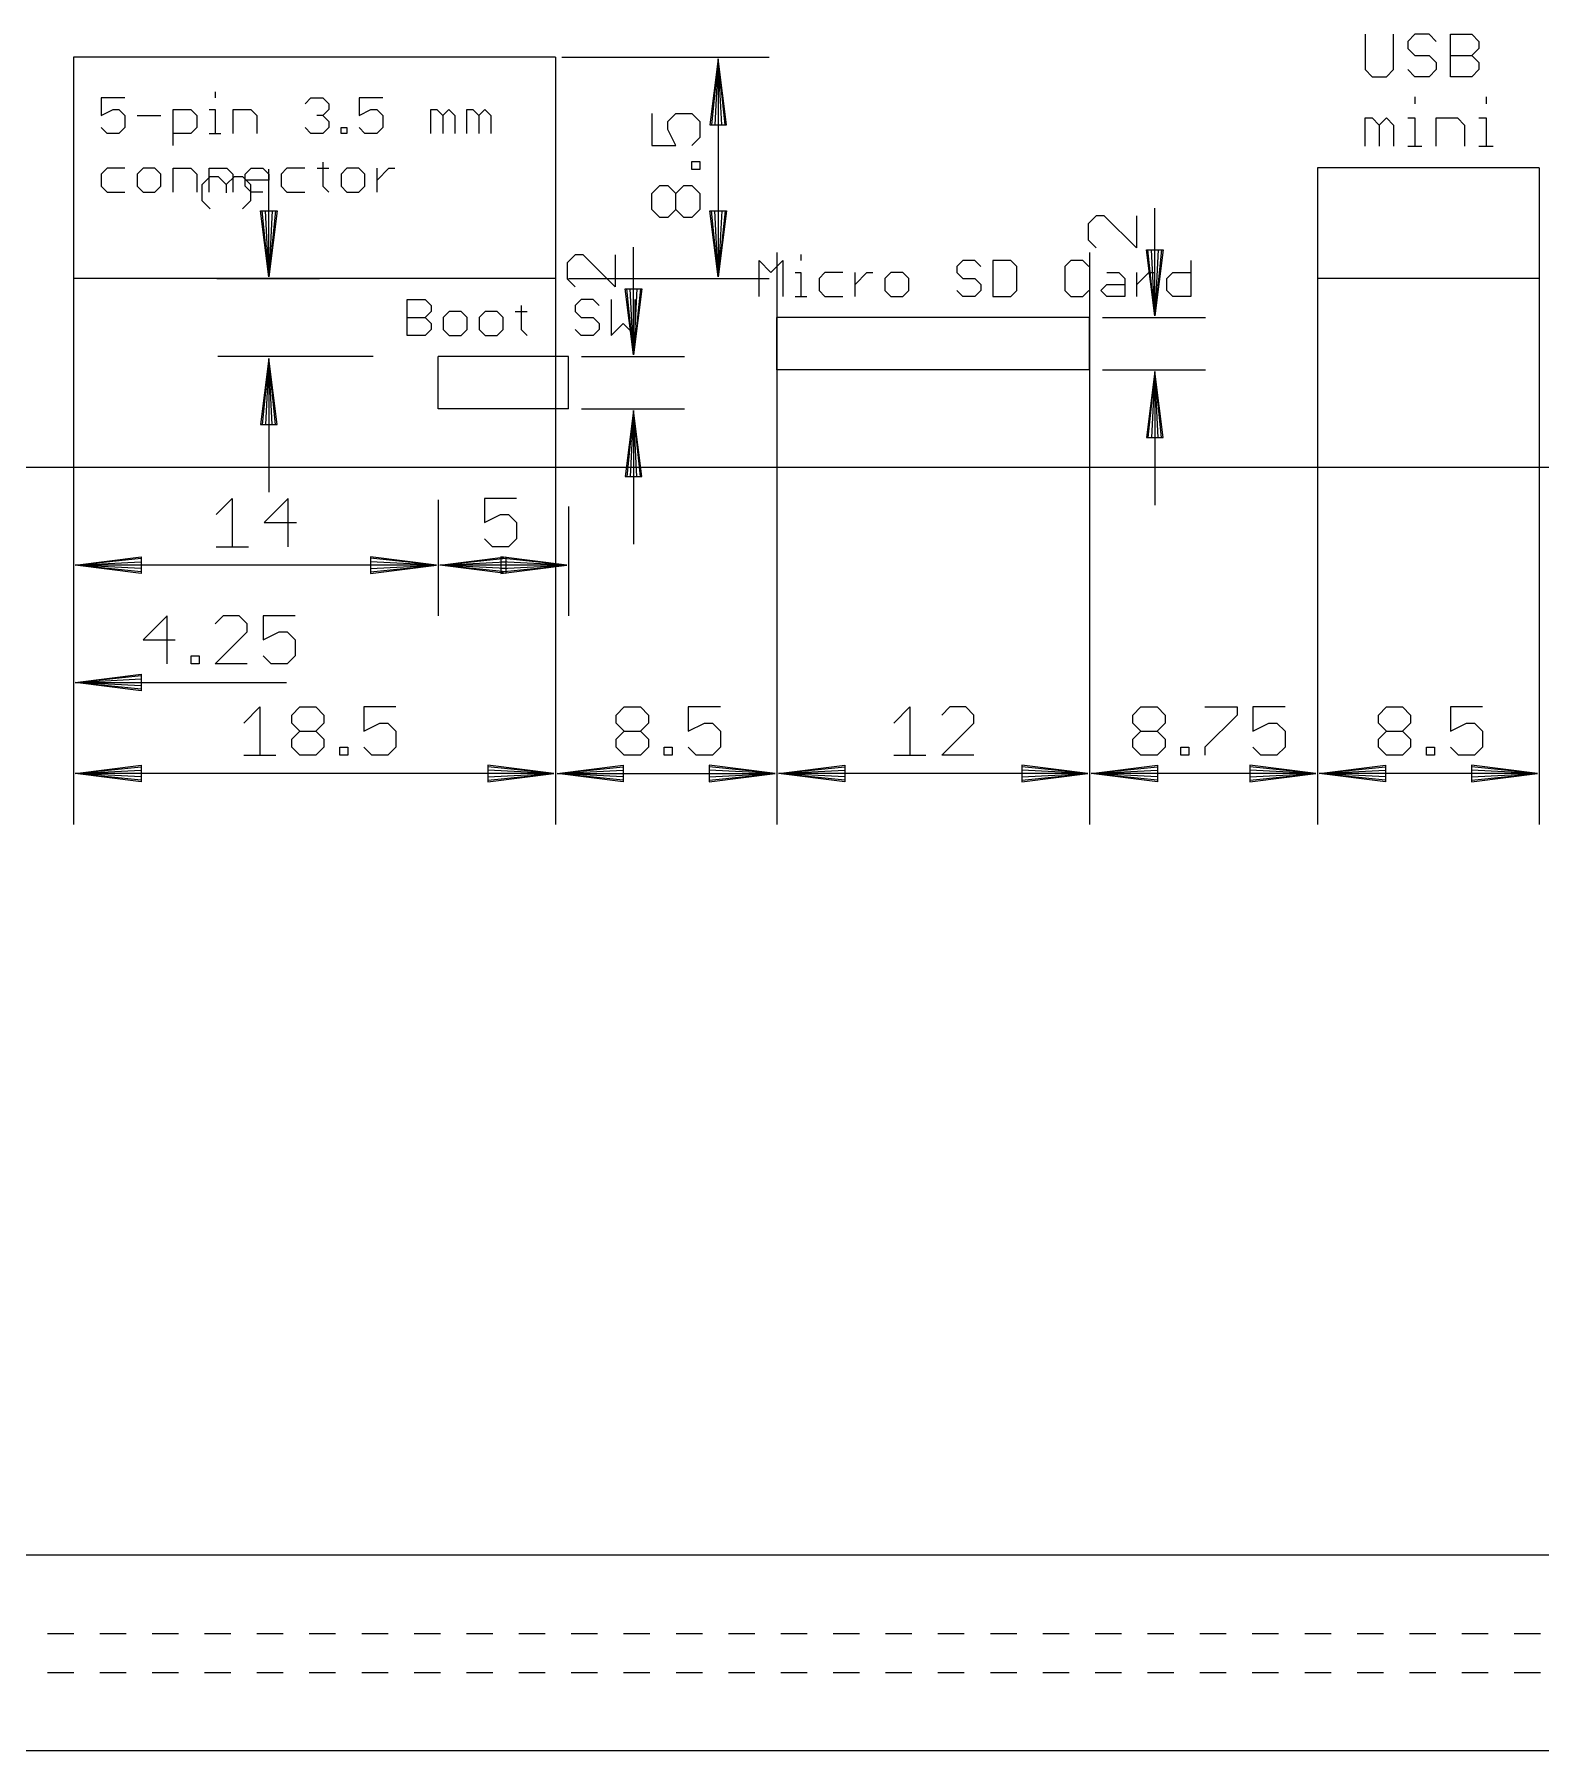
# Model space of a CAD drawing. Extents: x -279 to 630, y -429 to 126.
# Drawn here: x 49.5 to 107.3, y -47.5 to 18.4 of the extents above; entities that cross this region are included whole.
import ezdxf

# ---------------------------------------------------------------- set-up
doc = ezdxf.new("R2010")
doc.units = 0
for name, color, linetype in [('117', 2, 'CONTINUOUS'), ('20', 7, 'CONTINUOUS'), ('47', 140, 'CONTINUOUS')]:
    doc.layers.add(name, color=color, linetype=linetype)

msp = doc.modelspace()

# ---------------------------------------------------------------- linework, layer by layer
at = {"layer": '117'}
for p, q in [((100.5762, 18.3702), (100.5762, 17.0144)), ((101.6609, 17.0144), (101.6609, 18.3702)), ((102.4845, 18.3702), (102.2134, 18.099)), ((102.2134, 18.099), (102.2134, 17.8279)), ((102.2134, 17.8279), (102.4845, 17.5567)), ((103.0269, 18.3702), (102.4845, 18.3702)), ((103.298, 18.099), (103.0269, 18.3702)), ((103.8505, 16.7432), (103.8505, 18.3702)), ((103.8505, 18.3702), (104.664, 18.3702)), ((104.664, 18.3702), (104.9352, 18.099)), ((104.9352, 17.8279), (104.664, 17.5567)), ((104.9352, 18.099), (104.9352, 17.8279)), ((102.4845, 17.5567), (103.0269, 17.5567)), ((103.0269, 17.5567), (103.298, 17.2855)), ((103.298, 17.2855), (103.298, 17.0144)), ((103.8505, 17.5567), (104.664, 17.5567)), ((104.664, 17.5567), (104.9352, 17.2855)), ((104.9352, 17.2855), (104.9352, 17.0144)), ((100.5762, 17.0144), (100.8474, 16.7432)), ((100.8474, 16.7432), (101.3897, 16.7432)), ((101.3897, 16.7432), (101.6609, 17.0144)), ((102.4845, 16.7432), (102.2134, 17.0144)), ((103.0269, 16.7432), (102.4845, 16.7432)), ((103.298, 17.0144), (103.0269, 16.7432)), ((104.664, 16.7432), (103.8505, 16.7432)), ((104.9352, 17.0144), (104.664, 16.7432)), ((52.9796, 15.9377), (52.0635, 15.9377)), ((52.0635, 15.9377), (52.0635, 15.2506)), ((56.4361, 16.1667), (56.4361, 15.9377)), ((59.8902, 15.7086), (60.1192, 15.9377)), ((60.1192, 15.9377), (60.5773, 15.9377)), ((60.5773, 15.9377), (60.8063, 15.7086)), ((62.8781, 15.9377), (61.9619, 15.9377)), ((61.9619, 15.9377), (61.9619, 15.2506)), ((102.4845, 15.9744), (102.4845, 15.7032)), ((105.2131, 15.9744), (105.2131, 15.7032)), ((52.0635, 15.2506), (52.5216, 15.4796)), ((52.5216, 15.4796), (52.7506, 15.4796)), ((52.7506, 15.4796), (52.9796, 15.2506)), ((52.9796, 15.2506), (52.9796, 14.7925)), ((53.4447, 15.2506), (54.3608, 15.2506)), ((54.8259, 14.1054), (54.8259, 15.4796)), ((54.8259, 15.4796), (55.5129, 15.4796)), ((55.5129, 15.4796), (55.742, 15.2506)), ((55.742, 15.2506), (55.742, 14.7925)), ((56.207, 15.4796), (56.4361, 15.4796)), ((56.4361, 15.4796), (56.4361, 14.5635)), ((57.1278, 14.5635), (57.1278, 15.4796)), ((57.1278, 15.4796), (57.8149, 15.4796)), ((57.8149, 15.4796), (58.0439, 15.2506)), ((58.0439, 15.2506), (58.0439, 14.5635)), ((60.5773, 15.2506), (60.3482, 15.2506)), ((60.8063, 15.4796), (60.5773, 15.2506)), ((60.5773, 15.2506), (60.8063, 15.0216)), ((60.8063, 15.7086), (60.8063, 15.4796)), ((61.9619, 15.2506), (62.42, 15.4796)), ((62.42, 15.4796), (62.649, 15.4796)), ((62.649, 15.4796), (62.8781, 15.2506)), ((62.8781, 15.2506), (62.8781, 14.7925)), ((64.7243, 14.5635), (64.7243, 15.4796)), ((64.7243, 15.4796), (64.9533, 15.4796)), ((64.9533, 15.4796), (65.1824, 15.2506)), ((65.1824, 15.2506), (65.4114, 15.4796)), ((65.1824, 15.2506), (65.1824, 14.5635)), ((65.4114, 15.4796), (65.6404, 15.2506)), ((65.6404, 15.2506), (65.6404, 14.5635)), ((66.1055, 14.5635), (66.1055, 15.4796)), ((66.1055, 15.4796), (66.3345, 15.4796)), ((66.3345, 15.4796), (66.5635, 15.2506)), ((66.5635, 15.2506), (66.7926, 15.4796)), ((66.5635, 15.2506), (66.5635, 14.5635)), ((66.7926, 15.4796), (67.0216, 15.2506)), ((67.0216, 15.2506), (67.0216, 14.5635)), ((100.5762, 14.0762), (100.5762, 15.1609)), ((100.5762, 15.1609), (100.8474, 15.1609)), ((100.8474, 15.1609), (101.1185, 14.8897)), ((101.1185, 14.8897), (101.3897, 15.1609)), ((101.3897, 15.1609), (101.6609, 14.8897)), ((102.2134, 15.1609), (102.4845, 15.1609)), ((102.4845, 15.1609), (102.4845, 14.0762)), ((103.3048, 14.0762), (103.3048, 15.1609)), ((103.3048, 15.1609), (104.1183, 15.1609)), ((104.1183, 15.1609), (104.3895, 14.8897)), ((104.942, 15.1609), (105.2131, 15.1609)), ((105.2131, 15.1609), (105.2131, 14.0762)), ((52.2925, 14.5635), (52.0635, 14.7925)), ((52.7506, 14.5635), (52.2925, 14.5635)), ((52.9796, 14.7925), (52.7506, 14.5635)), ((55.5129, 14.5635), (54.8259, 14.5635)), ((55.742, 14.7925), (55.5129, 14.5635)), ((56.207, 14.5635), (56.6651, 14.5635)), ((60.1192, 14.5635), (59.8902, 14.7925)), ((60.5773, 14.5635), (60.1192, 14.5635)), ((60.8063, 14.7925), (60.5773, 14.5635)), ((60.8063, 15.0216), (60.8063, 14.7925)), ((61.2714, 14.5635), (61.2714, 14.7925)), ((61.2714, 14.7925), (61.5004, 14.7925)), ((61.5004, 14.5635), (61.2714, 14.5635)), ((61.5004, 14.7925), (61.5004, 14.5635)), ((62.191, 14.5635), (61.9619, 14.7925)), ((62.649, 14.5635), (62.191, 14.5635)), ((62.8781, 14.7925), (62.649, 14.5635)), ((101.1185, 14.8897), (101.1185, 14.0762)), ((101.6609, 14.8897), (101.6609, 14.0762)), ((104.3895, 14.8897), (104.3895, 14.0762)), ((102.2134, 14.0762), (102.7557, 14.0762)), ((104.942, 14.0762), (105.4843, 14.0762)), ((52.2925, 13.2296), (52.0635, 13.0006)), ((52.9796, 13.2296), (52.2925, 13.2296)), ((53.6737, 13.2296), (53.4447, 13.0006)), ((54.1318, 13.2296), (53.6737, 13.2296)), ((54.3608, 13.0006), (54.1318, 13.2296)), ((54.8259, 12.3135), (54.8259, 13.2296)), ((54.8259, 13.2296), (55.5129, 13.2296)), ((55.5129, 13.2296), (55.742, 13.0006)), ((56.207, 12.3135), (56.207, 13.2296)), ((56.207, 13.2296), (56.8941, 13.2296)), ((56.8941, 13.2296), (57.1232, 13.0006)), ((57.5882, 13.0006), (57.8172, 13.2296)), ((57.8172, 13.2296), (58.2753, 13.2296)), ((58.2753, 13.2296), (58.5043, 13.0006)), ((59.1984, 13.2296), (58.9694, 13.0006)), ((59.8855, 13.2296), (59.1984, 13.2296)), ((60.3506, 13.2296), (60.8086, 13.2296)), ((60.5796, 13.4586), (60.5796, 12.5425)), ((61.5004, 13.2296), (61.2714, 13.0006)), ((61.9584, 13.2296), (61.5004, 13.2296)), ((62.1875, 13.0006), (61.9584, 13.2296)), ((62.6525, 12.3135), (62.6525, 13.2296)), ((62.6525, 12.7716), (63.1106, 13.2296)), ((63.1106, 13.2296), (63.3396, 13.2296)), ((52.0635, 13.0006), (52.0635, 12.5425)), ((52.0635, 12.5425), (52.2925, 12.3135)), ((53.4447, 13.0006), (53.4447, 12.5425)), ((53.4447, 12.5425), (53.6737, 12.3135)), ((54.1318, 12.3135), (54.3608, 12.5425)), ((54.3608, 12.5425), (54.3608, 13.0006)), ((55.742, 13.0006), (55.742, 12.3135)), ((57.1232, 13.0006), (57.1232, 12.3135)), ((57.5882, 12.5425), (57.5882, 13.0006)), ((58.5043, 12.7716), (57.5882, 12.7716)), ((57.8172, 12.3135), (57.5882, 12.5425)), ((58.5043, 13.0006), (58.5043, 12.7716)), ((58.9694, 13.0006), (58.9694, 12.5425)), ((58.9694, 12.5425), (59.1984, 12.3135)), ((60.5796, 12.5425), (60.8086, 12.3135)), ((61.2714, 13.0006), (61.2714, 12.5425)), ((61.2714, 12.5425), (61.5004, 12.3135)), ((61.9584, 12.3135), (62.1875, 12.5425)), ((62.1875, 12.5425), (62.1875, 13.0006)), ((52.2925, 12.3135), (52.9796, 12.3135)), ((53.6737, 12.3135), (54.1318, 12.3135)), ((58.2753, 12.3135), (57.8172, 12.3135)), ((59.1984, 12.3135), (59.8855, 12.3135)), ((61.5004, 12.3135), (61.9584, 12.3135)), ((78.9237, 9.9167), (78.9237, 9.6877)), ((77.3135, 8.3135), (77.3135, 9.6877)), ((77.3135, 9.6877), (77.7716, 9.2296)), ((77.7716, 9.2296), (78.2296, 9.6877)), ((78.2296, 9.6877), (78.2296, 8.3135)), ((78.6947, 9.2296), (78.9237, 9.2296)), ((78.9237, 9.2296), (78.9237, 8.3135)), ((79.8445, 9.2296), (79.6155, 9.0006)), ((80.5316, 9.2296), (79.8445, 9.2296)), ((80.9966, 8.3135), (80.9966, 9.2296)), ((80.9966, 8.7716), (81.4547, 9.2296)), ((81.4547, 9.2296), (81.6837, 9.2296)), ((82.3766, 9.2296), (82.1476, 9.0006)), ((82.8347, 9.2296), (82.3766, 9.2296)), ((83.0637, 9.0006), (82.8347, 9.2296)), ((85.139, 9.6877), (84.91, 9.4586)), ((84.91, 9.4586), (84.91, 9.2296)), ((84.91, 9.2296), (85.139, 9.0006)), ((85.5971, 9.6877), (85.139, 9.6877)), ((85.8261, 9.4586), (85.5971, 9.6877)), ((86.2912, 9.6877), (86.2912, 8.3135)), ((86.9782, 9.6877), (86.2912, 9.6877)), ((87.2073, 9.4586), (86.9782, 9.6877)), ((87.2073, 8.5425), (87.2073, 9.4586)), ((89.2825, 9.6877), (89.0535, 9.4586)), ((89.0535, 9.4586), (89.0535, 8.5425)), ((89.7406, 9.6877), (89.2825, 9.6877)), ((89.9696, 9.4586), (89.7406, 9.6877)), ((90.6637, 9.2296), (91.1218, 9.2296)), ((91.1218, 9.2296), (91.3508, 9.0006)), ((91.8159, 8.3135), (91.8159, 9.2296)), ((91.8159, 8.7716), (92.2739, 9.2296)), ((92.2739, 9.2296), (92.503, 9.2296)), ((92.9669, 9.0006), (93.1959, 9.2296)), ((93.1959, 9.2296), (93.883, 9.2296)), ((93.883, 9.6877), (93.883, 8.3135)), ((79.6155, 9.0006), (79.6155, 8.5425)), ((82.1476, 9.0006), (82.1476, 8.5425)), ((83.0637, 8.5425), (83.0637, 9.0006)), ((85.139, 9.0006), (85.5971, 9.0006)), ((85.5971, 9.0006), (85.8261, 8.7716)), ((85.8261, 8.7716), (85.8261, 8.5425)), ((90.4347, 8.5425), (90.6637, 8.7716)), ((90.6637, 8.7716), (91.3508, 8.7716)), ((91.3508, 9.0006), (91.3508, 8.3135)), ((92.9669, 8.5425), (92.9669, 9.0006)), ((63.8135, 6.8135), (63.8135, 8.1877)), ((63.8135, 8.1877), (64.5006, 8.1877)), ((64.5006, 8.1877), (64.7296, 7.9586)), ((64.7296, 7.9586), (64.7296, 7.7296)), ((68.1861, 7.9586), (68.1861, 7.0425)), ((70.488, 8.1877), (70.259, 7.9586)), ((70.259, 7.9586), (70.259, 7.7296)), ((70.9461, 8.1877), (70.488, 8.1877)), ((71.1751, 7.9586), (70.9461, 8.1877)), ((71.6402, 8.1877), (71.6402, 6.8135)), ((72.5563, 6.8135), (72.5563, 8.1877)), ((78.6947, 8.3135), (79.1527, 8.3135)), ((79.6155, 8.5425), (79.8445, 8.3135)), ((79.8445, 8.3135), (80.5316, 8.3135)), ((82.1476, 8.5425), (82.3766, 8.3135)), ((82.3766, 8.3135), (82.8347, 8.3135)), ((82.8347, 8.3135), (83.0637, 8.5425)), ((85.139, 8.3135), (84.91, 8.5425)), ((85.5971, 8.3135), (85.139, 8.3135)), ((85.8261, 8.5425), (85.5971, 8.3135)), ((86.2912, 8.3135), (86.9782, 8.3135)), ((86.9782, 8.3135), (87.2073, 8.5425)), ((89.0535, 8.5425), (89.2825, 8.3135)), ((89.2825, 8.3135), (89.7406, 8.3135)), ((89.7406, 8.3135), (89.9696, 8.5425)), ((90.6637, 8.3135), (90.4347, 8.5425)), ((91.3508, 8.3135), (90.6637, 8.3135)), ((93.1959, 8.3135), (92.9669, 8.5425)), ((93.883, 8.3135), (93.1959, 8.3135)), ((63.8135, 7.5006), (64.5006, 7.5006)), ((64.7296, 7.7296), (64.5006, 7.5006)), ((64.5006, 7.5006), (64.7296, 7.2716)), ((64.7296, 7.2716), (64.7296, 7.0425)), ((65.4237, 7.7296), (65.1947, 7.5006)), ((65.1947, 7.5006), (65.1947, 7.0425)), ((65.8818, 7.7296), (65.4237, 7.7296)), ((66.1108, 7.5006), (65.8818, 7.7296)), ((66.1108, 7.0425), (66.1108, 7.5006)), ((66.8049, 7.7296), (66.5759, 7.5006)), ((66.5759, 7.5006), (66.5759, 7.0425)), ((67.2629, 7.7296), (66.8049, 7.7296)), ((67.492, 7.5006), (67.2629, 7.7296)), ((67.492, 7.0425), (67.492, 7.5006)), ((67.957, 7.7296), (68.4151, 7.7296)), ((70.259, 7.7296), (70.488, 7.5006)), ((70.488, 7.5006), (70.9461, 7.5006)), ((70.9461, 7.5006), (71.1751, 7.2716)), ((71.1751, 7.2716), (71.1751, 7.0425)), ((71.6402, 6.8135), (72.0982, 7.2716)), ((72.0982, 7.2716), (72.5563, 6.8135)), ((64.5006, 6.8135), (63.8135, 6.8135)), ((64.7296, 7.0425), (64.5006, 6.8135)), ((65.1947, 7.0425), (65.4237, 6.8135)), ((65.4237, 6.8135), (65.8818, 6.8135)), ((65.8818, 6.8135), (66.1108, 7.0425)), ((66.5759, 7.0425), (66.8049, 6.8135)), ((66.8049, 6.8135), (67.2629, 6.8135)), ((67.2629, 6.8135), (67.492, 7.0425)), ((68.1861, 7.0425), (68.4151, 6.8135)), ((70.488, 6.8135), (70.259, 7.0425)), ((70.9461, 6.8135), (70.488, 6.8135)), ((71.1751, 7.0425), (70.9461, 6.8135))]:
    msp.add_line(p, q, dxfattribs=at)
at = {"layer": '20'}
for p, q in [((69.5, 17.5), (51, 17.5)), ((51, 17.5), (51, 9)), ((69.5, 17.5), (69.5, 9)), ((107.25, 13.25), (98.75, 13.25)), ((98.75, 13.25), (98.75, 9)), ((107.25, 13.25), (107.25, 9)), ((69.5, 9), (51, 9)), ((107.25, 9), (98.75, 9)), ((90, 7.5), (78, 7.5)), ((78, 5.5), (78, 7.5)), ((90, 5.5), (90, 7.5)), ((70, 6), (65, 6)), ((65, 4), (65, 6)), ((70, 4), (70, 6)), ((90, 5.5), (78, 5.5)), ((70, 4), (65, 4)), ((285, 1.75), (5, 1.75)), ((288.5, -40), (1.5, -40)), ((50.0017, -43), (51.0122, -43)), ((52.0122, -43), (53.0227, -43)), ((54.0227, -43), (55.0332, -43)), ((56.0332, -43), (57.0437, -43)), ((58.0437, -43), (59.0542, -43)), ((60.0542, -43), (61.0647, -43)), ((62.0647, -43), (63.0752, -43)), ((64.0752, -43), (65.0857, -43)), ((66.0857, -43), (67.0962, -43)), ((68.0962, -43), (69.1066, -43)), ((70.1066, -43), (71.1171, -43)), ((72.1171, -43), (73.1276, -43)), ((74.1276, -43), (75.1381, -43)), ((76.1381, -43), (77.1486, -43)), ((78.1486, -43), (79.1591, -43)), ((80.1591, -43), (81.1696, -43)), ((82.1696, -43), (83.1801, -43)), ((84.1801, -43), (85.1906, -43)), ((86.1906, -43), (87.2011, -43)), ((88.2011, -43), (89.2115, -43)), ((90.2115, -43), (91.222, -43)), ((92.222, -43), (93.2325, -43)), ((94.2325, -43), (95.243, -43)), ((96.243, -43), (97.2535, -43)), ((98.2535, -43), (99.264, -43)), ((100.264, -43), (101.2745, -43)), ((102.2745, -43), (103.285, -43)), ((104.285, -43), (105.2955, -43)), ((106.2955, -43), (107.3059, -43)), ((50.0017, -44.5), (51.0122, -44.5)), ((52.0122, -44.5), (53.0227, -44.5)), ((54.0227, -44.5), (55.0332, -44.5)), ((56.0332, -44.5), (57.0437, -44.5)), ((58.0437, -44.5), (59.0542, -44.5)), ((60.0542, -44.5), (61.0647, -44.5)), ((62.0647, -44.5), (63.0752, -44.5)), ((64.0752, -44.5), (65.0857, -44.5)), ((66.0857, -44.5), (67.0962, -44.5)), ((68.0962, -44.5), (69.1066, -44.5)), ((70.1066, -44.5), (71.1171, -44.5)), ((72.1171, -44.5), (73.1276, -44.5)), ((74.1276, -44.5), (75.1381, -44.5)), ((76.1381, -44.5), (77.1486, -44.5)), ((78.1486, -44.5), (79.1591, -44.5)), ((80.1591, -44.5), (81.1696, -44.5)), ((82.1696, -44.5), (83.1801, -44.5)), ((84.1801, -44.5), (85.1906, -44.5)), ((86.1906, -44.5), (87.2011, -44.5)), ((88.2011, -44.5), (89.2115, -44.5)), ((90.2115, -44.5), (91.222, -44.5)), ((92.222, -44.5), (93.2325, -44.5)), ((94.2325, -44.5), (95.243, -44.5)), ((96.243, -44.5), (97.2535, -44.5)), ((98.2535, -44.5), (99.264, -44.5)), ((100.264, -44.5), (101.2745, -44.5)), ((102.2745, -44.5), (103.285, -44.5)), ((104.285, -44.5), (105.2955, -44.5)), ((106.2955, -44.5), (107.3059, -44.5))]:
    msp.add_line(p, q, dxfattribs=at)
at = {"layer": '47'}
for p, q in [((69.75, 17.5), (77.7, 17.5)), ((75.75, 17.435), (75.4308, 14.9)), ((75.75, 17.435), (75.49, 14.9)), ((75.75, 17.435), (75.62, 14.9)), ((75.75, 17.435), (75.75, 9.065)), ((76.0692, 14.9), (75.75, 17.435)), ((75.88, 14.9), (75.75, 17.435)), ((76.01, 14.9), (75.75, 17.435)), ((73.1946, 15.3309), (73.1946, 14.0981)), ((73.811, 15.0227), (74.1192, 15.3309)), ((74.1192, 15.3309), (74.7356, 15.3309)), ((74.7356, 15.3309), (75.0438, 15.0227)), ((73.811, 14.7145), (73.811, 15.0227)), ((74.1192, 14.0981), (73.811, 14.7145)), ((75.0438, 15.0227), (75.0438, 14.4063)), ((75.4308, 14.9), (76.0692, 14.9)), ((73.1946, 14.0981), (74.1192, 14.0981)), ((75.0438, 14.4063), (74.7356, 14.0981)), ((58.5, 9.065), (58.5, 13.1977)), ((74.7356, 13.1773), (74.7356, 13.4855)), ((74.7356, 13.4855), (75.0438, 13.4855)), ((75.0438, 13.1773), (74.7356, 13.1773)), ((75.0438, 13.4855), (75.0438, 13.1773)), ((55.9446, 12.6008), (56.2528, 12.909)), ((55.9446, 11.9844), (55.9446, 12.6008)), ((56.2528, 12.909), (56.561, 12.909)), ((56.561, 12.909), (56.8692, 12.6008)), ((56.8692, 12.6008), (57.1774, 12.909)), ((56.8692, 12.6008), (56.8692, 12.2926)), ((57.1774, 12.909), (57.4856, 12.909)), ((57.4856, 12.909), (57.7938, 12.6008)), ((57.7938, 12.6008), (57.7938, 11.9844)), ((73.1946, 12.2603), (73.5028, 12.5685)), ((73.5028, 12.5685), (73.811, 12.5685)), ((73.811, 12.5685), (74.1192, 12.2603)), ((74.1192, 12.2603), (74.4274, 12.5685)), ((74.4274, 12.5685), (74.7356, 12.5685)), ((74.7356, 12.5685), (75.0438, 12.2603)), ((56.2528, 11.6762), (55.9446, 11.9844)), ((57.7938, 11.9844), (57.4856, 11.6762)), ((73.1946, 11.6439), (73.1946, 12.2603)), ((74.1192, 11.6439), (74.1192, 12.2603)), ((75.0438, 12.2603), (75.0438, 11.6439)), ((107.25, 12.25), (107.25, -6.95)), ((58.5, 9.065), (58.1808, 11.6)), ((58.1808, 11.6), (58.8192, 11.6)), ((58.5, 9.065), (58.24, 11.6)), ((58.5, 9.065), (58.37, 11.6)), ((58.8192, 11.6), (58.5, 9.065)), ((58.63, 11.6), (58.5, 9.065)), ((58.76, 11.6), (58.5, 9.065)), ((73.5028, 11.3357), (73.1946, 11.6439)), ((73.811, 11.3357), (73.5028, 11.3357)), ((74.1192, 11.6439), (73.811, 11.3357)), ((74.4274, 11.3357), (74.1192, 11.6439)), ((74.7356, 11.3357), (74.4274, 11.3357)), ((75.0438, 11.6439), (74.7356, 11.3357)), ((75.75, 9.065), (75.4308, 11.6)), ((75.4308, 11.6), (76.0692, 11.6)), ((75.75, 9.065), (75.49, 11.6)), ((75.75, 9.065), (75.62, 11.6)), ((76.0692, 11.6), (75.75, 9.065)), ((75.88, 11.6), (75.75, 9.065)), ((76.01, 11.6), (75.75, 9.065)), ((90.2528, 11.409), (89.9446, 11.1008)), ((90.561, 11.409), (90.2528, 11.409)), ((91.7938, 10.1762), (90.561, 11.409)), ((91.7938, 11.409), (91.7938, 10.1762)), ((92.5, 7.565), (92.5, 11.6977)), ((89.9446, 11.1008), (89.9446, 10.4844)), ((51, 10), (51, -8.45)), ((70.2528, 9.909), (69.9446, 9.6008)), ((70.561, 9.909), (70.2528, 9.909)), ((71.7938, 8.6762), (70.561, 9.909)), ((71.7938, 9.909), (71.7938, 8.6762)), ((72.5, 6.065), (72.5, 10.1977)), ((78, 10), (78, -11.95)), ((89.9446, 10.4844), (90.2528, 10.1762)), ((90, 10), (90, -11.95)), ((92.5, 7.565), (92.1808, 10.1)), ((92.1808, 10.1), (92.8192, 10.1)), ((92.5, 7.565), (92.24, 10.1)), ((92.5, 7.565), (92.37, 10.1)), ((92.8192, 10.1), (92.5, 7.565)), ((92.63, 10.1), (92.5, 7.565)), ((92.76, 10.1), (92.5, 7.565)), ((98.75, 10), (98.75, -11.95)), ((69.9446, 9.6008), (69.9446, 8.9844)), ((56.5, 9), (60.45, 9)), ((69.5, 9), (69.5, -11.95)), ((69.9446, 8.9844), (70.2528, 8.6762)), ((70, 9), (77.7, 9)), ((72.5, 6.065), (72.1808, 8.6)), ((72.1808, 8.6), (72.8192, 8.6)), ((72.5, 6.065), (72.24, 8.6)), ((72.5, 6.065), (72.37, 8.6)), ((72.8192, 8.6), (72.5, 6.065)), ((72.63, 8.6), (72.5, 6.065)), ((72.76, 8.6), (72.5, 6.065)), ((90.5, 7.5), (94.45, 7.5)), ((62.5, 6), (56.55, 6)), ((58.5, 5.935), (58.1808, 3.4)), ((58.5, 5.935), (58.24, 3.4)), ((58.5, 5.935), (58.37, 3.4)), ((58.5, 5.935), (58.5, 0.8)), ((58.8192, 3.4), (58.5, 5.935)), ((58.63, 3.4), (58.5, 5.935)), ((58.76, 3.4), (58.5, 5.935)), ((70.5, 6), (74.45, 6)), ((107.25, 6.5), (107.25, -11.95)), ((90.5, 5.5), (94.45, 5.5)), ((92.5, 5.435), (92.1808, 2.9)), ((92.5, 5.435), (92.24, 2.9)), ((92.5, 5.435), (92.37, 2.9)), ((92.5, 5.435), (92.5, 0.3)), ((92.8192, 2.9), (92.5, 5.435)), ((92.63, 2.9), (92.5, 5.435)), ((92.76, 2.9), (92.5, 5.435)), ((70.5, 4), (74.45, 4)), ((58.1808, 3.4), (58.8192, 3.4)), ((72.5, 3.935), (72.1808, 1.4)), ((72.5, 3.935), (72.24, 1.4)), ((72.5, 3.935), (72.37, 1.4)), ((72.5, 3.935), (72.5, -1.2)), ((72.8192, 1.4), (72.5, 3.935)), ((72.63, 1.4), (72.5, 3.935)), ((72.76, 1.4), (72.5, 3.935)), ((92.1808, 2.9), (92.8192, 2.9)), ((72.1808, 1.4), (72.8192, 1.4)), ((51, 0.5), (51, -3.95)), ((56.4829, -0.061), (57.0993, 0.5554)), ((57.0993, 0.5554), (57.0993, -1.2938)), ((59.2491, 0.5554), (58.3245, -0.3692)), ((59.2491, -1.2938), (59.2491, 0.5554)), ((65, 0.5), (65, -3.95)), ((65, 0.25), (65, -3.95)), ((68.0101, 0.5554), (66.7773, 0.5554)), ((66.7773, 0.5554), (66.7773, -0.3692)), ((70, 0.25), (70, -3.95)), ((58.3245, -0.3692), (59.5573, -0.3692)), ((66.7773, -0.3692), (67.3937, -0.061)), ((67.3937, -0.061), (67.7019, -0.061)), ((67.7019, -0.061), (68.0101, -0.3692)), ((68.0101, -0.3692), (68.0101, -0.9856)), ((56.4829, -1.2938), (57.7157, -1.2938)), ((67.0855, -1.2938), (66.7773, -0.9856)), ((67.7019, -1.2938), (67.0855, -1.2938)), ((68.0101, -0.9856), (67.7019, -1.2938)), ((51.065, -2), (53.6, -1.6808)), ((51.065, -2), (53.6, -1.74)), ((51.065, -2), (53.6, -1.87)), ((53.6, -1.6808), (53.6, -2.3192)), ((64.935, -2), (62.4, -1.6808)), ((62.4, -1.6808), (62.4, -2.3192)), ((64.935, -2), (62.4, -1.74)), ((64.935, -2), (62.4, -1.87)), ((65.065, -2), (67.6, -1.6808)), ((65.065, -2), (67.6, -1.74)), ((65.065, -2), (67.6, -1.87)), ((69.935, -2), (67.4, -1.6808)), ((67.4, -1.6808), (67.4, -2.3192)), ((69.935, -2), (67.4, -1.74)), ((69.935, -2), (67.4, -1.87)), ((67.6, -1.6808), (67.6, -2.3192)), ((64.935, -2), (51.065, -2)), ((53.6, -2.3192), (51.065, -2)), ((53.6, -2.13), (51.065, -2)), ((53.6, -2.26), (51.065, -2)), ((62.4, -2.3192), (64.935, -2)), ((62.4, -2.13), (64.935, -2)), ((62.4, -2.26), (64.935, -2)), ((69.935, -2), (65.065, -2)), ((67.6, -2.3192), (65.065, -2)), ((67.6, -2.13), (65.065, -2)), ((67.6, -2.26), (65.065, -2)), ((67.4, -2.3192), (69.935, -2)), ((67.4, -2.13), (69.935, -2)), ((67.4, -2.26), (69.935, -2)), ((54.6008, -3.9446), (53.6762, -4.8692)), ((54.6008, -5.7938), (54.6008, -3.9446)), ((56.7468, -3.9446), (56.4386, -4.2528)), ((57.3631, -3.9446), (56.7468, -3.9446)), ((57.6713, -4.2528), (57.3631, -3.9446)), ((59.5129, -3.9446), (58.2801, -3.9446)), ((58.2801, -3.9446), (58.2801, -4.8692)), ((56.4386, -5.7938), (57.6713, -4.561)), ((57.6713, -4.561), (57.6713, -4.2528)), ((58.2801, -4.8692), (58.8965, -4.561)), ((58.8965, -4.561), (59.2047, -4.561)), ((59.2047, -4.561), (59.5129, -4.8692)), ((51, -4.75), (51, -11.95)), ((53.6762, -4.8692), (54.909, -4.8692)), ((59.5129, -4.8692), (59.5129, -5.4856)), ((90, -4.75), (90, -11.95)), ((55.5178, -5.7938), (55.5178, -5.4856)), ((55.5178, -5.4856), (55.826, -5.4856)), ((55.826, -5.7938), (55.5178, -5.7938)), ((55.826, -5.4856), (55.826, -5.7938)), ((57.6713, -5.7938), (56.4386, -5.7938)), ((58.5883, -5.7938), (58.2801, -5.4856)), ((59.2047, -5.7938), (58.5883, -5.7938)), ((59.5129, -5.4856), (59.2047, -5.7938)), ((51.065, -6.5), (53.6, -6.1808)), ((51.065, -6.5), (53.6, -6.24)), ((51.065, -6.5), (53.6, -6.37)), ((51.065, -6.5), (59.1787, -6.5)), ((53.6, -6.8192), (51.065, -6.5)), ((53.6, -6.63), (51.065, -6.5)), ((53.6, -6.76), (51.065, -6.5)), ((53.6, -6.1808), (53.6, -6.8192)), ((107.25, -6.5), (107.25, -11.95)), ((69.5, -6.75), (69.5, -11.95)), ((57.5369, -8.061), (58.1533, -7.4446)), ((58.1533, -7.4446), (58.1533, -9.2938)), ((59.3784, -7.7528), (59.6866, -7.4446)), ((59.3784, -8.061), (59.3784, -7.7528)), ((59.6866, -7.4446), (60.303, -7.4446)), ((60.303, -7.4446), (60.6112, -7.7528)), ((60.6112, -7.7528), (60.6112, -8.061)), ((63.3736, -7.4446), (62.1408, -7.4446)), ((62.1408, -7.4446), (62.1408, -8.3692)), ((71.8357, -7.7528), (72.1439, -7.4446)), ((71.8357, -8.061), (71.8357, -7.7528)), ((72.1439, -7.4446), (72.7603, -7.4446)), ((72.7603, -7.4446), (73.0685, -7.7528)), ((73.0685, -7.7528), (73.0685, -8.061)), ((75.8309, -7.4446), (74.5981, -7.4446)), ((74.5981, -7.4446), (74.5981, -8.3692)), ((78, -7.5), (78, -11.95)), ((82.4829, -8.061), (83.0993, -7.4446)), ((83.0993, -7.4446), (83.0993, -9.2938)), ((84.6327, -7.4446), (84.3245, -7.7528)), ((85.2491, -7.4446), (84.6327, -7.4446)), ((85.5573, -7.7528), (85.2491, -7.4446)), ((85.5573, -8.061), (85.5573, -7.7528)), ((91.6619, -7.7528), (91.9701, -7.4446)), ((91.6619, -8.061), (91.6619, -7.7528)), ((91.9701, -7.4446), (92.5865, -7.4446)), ((92.5865, -7.4446), (92.8946, -7.7528)), ((92.8946, -7.7528), (92.8946, -8.061)), ((94.4242, -7.4446), (95.657, -7.4446)), ((95.657, -7.7528), (94.4242, -8.9856)), ((95.657, -7.4446), (95.657, -7.7528)), ((97.4986, -7.4446), (96.2658, -7.4446)), ((96.2658, -7.4446), (96.2658, -8.3692)), ((98.75, -7.25), (98.75, -11.95)), ((101.0857, -7.7528), (101.3939, -7.4446)), ((101.0857, -8.061), (101.0857, -7.7528)), ((101.3939, -7.4446), (102.0103, -7.4446)), ((102.0103, -7.4446), (102.3185, -7.7528)), ((102.3185, -7.7528), (102.3185, -8.061)), ((105.0809, -7.4446), (103.8481, -7.4446)), ((103.8481, -7.4446), (103.8481, -8.3692)), ((59.6866, -8.3692), (59.3784, -8.061)), ((59.3784, -8.6774), (59.6866, -8.3692)), ((59.6866, -8.3692), (60.303, -8.3692)), ((60.6112, -8.061), (60.303, -8.3692)), ((60.303, -8.3692), (60.6112, -8.6774)), ((62.1408, -8.3692), (62.7572, -8.061)), ((62.7572, -8.061), (63.0654, -8.061)), ((63.0654, -8.061), (63.3736, -8.3692)), ((63.3736, -8.3692), (63.3736, -8.9856)), ((72.1439, -8.3692), (71.8357, -8.061)), ((71.8357, -8.6774), (72.1439, -8.3692)), ((72.1439, -8.3692), (72.7603, -8.3692)), ((73.0685, -8.061), (72.7603, -8.3692)), ((72.7603, -8.3692), (73.0685, -8.6774)), ((74.5981, -8.3692), (75.2145, -8.061)), ((75.2145, -8.061), (75.5227, -8.061)), ((75.5227, -8.061), (75.8309, -8.3692)), ((75.8309, -8.3692), (75.8309, -8.9856)), ((84.3245, -9.2938), (85.5573, -8.061)), ((91.9701, -8.3692), (91.6619, -8.061)), ((91.6619, -8.6774), (91.9701, -8.3692)), ((91.9701, -8.3692), (92.5865, -8.3692)), ((92.8946, -8.061), (92.5865, -8.3692)), ((92.5865, -8.3692), (92.8946, -8.6774)), ((96.2658, -8.3692), (96.8822, -8.061)), ((96.8822, -8.061), (97.1904, -8.061)), ((97.1904, -8.061), (97.4986, -8.3692)), ((97.4986, -8.3692), (97.4986, -8.9856)), ((101.3939, -8.3692), (101.0857, -8.061)), ((101.0857, -8.6774), (101.3939, -8.3692)), ((101.3939, -8.3692), (102.0103, -8.3692)), ((102.3185, -8.061), (102.0103, -8.3692)), ((102.0103, -8.3692), (102.3185, -8.6774)), ((103.8481, -8.3692), (104.4645, -8.061)), ((104.4645, -8.061), (104.7727, -8.061)), ((104.7727, -8.061), (105.0809, -8.3692)), ((105.0809, -8.3692), (105.0809, -8.9856)), ((59.3784, -8.9856), (59.3784, -8.6774)), ((59.6866, -9.2938), (59.3784, -8.9856)), ((60.6112, -8.9856), (60.303, -9.2938)), ((60.6112, -8.6774), (60.6112, -8.9856)), ((61.22, -9.2938), (61.22, -8.9856)), ((61.22, -8.9856), (61.5282, -8.9856)), ((61.5282, -8.9856), (61.5282, -9.2938)), ((62.449, -9.2938), (62.1408, -8.9856)), ((63.3736, -8.9856), (63.0654, -9.2938)), ((71.8357, -8.9856), (71.8357, -8.6774)), ((72.1439, -9.2938), (71.8357, -8.9856)), ((73.0685, -8.9856), (72.7603, -9.2938)), ((73.0685, -8.6774), (73.0685, -8.9856)), ((73.6773, -9.2938), (73.6773, -8.9856)), ((73.6773, -8.9856), (73.9855, -8.9856)), ((73.9855, -8.9856), (73.9855, -9.2938)), ((74.9063, -9.2938), (74.5981, -8.9856)), ((75.8309, -8.9856), (75.5227, -9.2938)), ((91.6619, -8.9856), (91.6619, -8.6774)), ((91.9701, -9.2938), (91.6619, -8.9856)), ((92.8946, -8.9856), (92.5865, -9.2938)), ((92.8946, -8.6774), (92.8946, -8.9856)), ((93.5034, -9.2938), (93.5034, -8.9856)), ((93.5034, -8.9856), (93.8116, -8.9856)), ((93.8116, -8.9856), (93.8116, -9.2938)), ((94.4242, -8.9856), (94.4242, -9.2938)), ((96.574, -9.2938), (96.2658, -8.9856)), ((97.4986, -8.9856), (97.1904, -9.2938)), ((101.0857, -8.9856), (101.0857, -8.6774)), ((101.3939, -9.2938), (101.0857, -8.9856)), ((102.3185, -8.9856), (102.0103, -9.2938)), ((102.3185, -8.6774), (102.3185, -8.9856)), ((102.9273, -9.2938), (102.9273, -8.9856)), ((102.9273, -8.9856), (103.2355, -8.9856)), ((103.2355, -8.9856), (103.2355, -9.2938)), ((104.1563, -9.2938), (103.8481, -8.9856)), ((105.0809, -8.9856), (104.7727, -9.2938)), ((51.065, -10), (53.6, -9.6808)), ((51.065, -10), (53.6, -9.74)), ((51.065, -10), (53.6, -9.87)), ((53.6, -9.6808), (53.6, -10.3192)), ((57.5369, -9.2938), (58.7697, -9.2938)), ((60.303, -9.2938), (59.6866, -9.2938)), ((61.5282, -9.2938), (61.22, -9.2938)), ((63.0654, -9.2938), (62.449, -9.2938)), ((69.435, -10), (66.9, -9.6808)), ((66.9, -9.6808), (66.9, -10.3192)), ((69.435, -10), (66.9, -9.74)), ((69.435, -10), (66.9, -9.87)), ((69.565, -10), (72.1, -9.6808)), ((69.565, -10), (72.1, -9.74)), ((69.565, -10), (72.1, -9.87)), ((72.1, -9.6808), (72.1, -10.3192)), ((72.7603, -9.2938), (72.1439, -9.2938)), ((73.9855, -9.2938), (73.6773, -9.2938)), ((75.5227, -9.2938), (74.9063, -9.2938)), ((77.935, -10), (75.4, -9.6808)), ((75.4, -9.6808), (75.4, -10.3192)), ((77.935, -10), (75.4, -9.74)), ((77.935, -10), (75.4, -9.87)), ((78.065, -10), (80.6, -9.6808)), ((78.065, -10), (80.6, -9.74)), ((78.065, -10), (80.6, -9.87)), ((80.6, -9.6808), (80.6, -10.3192)), ((82.4829, -9.2938), (83.7157, -9.2938)), ((85.5573, -9.2938), (84.3245, -9.2938)), ((89.935, -10), (87.4, -9.6808)), ((87.4, -9.6808), (87.4, -10.3192)), ((89.935, -10), (87.4, -9.74)), ((89.935, -10), (87.4, -9.87)), ((90.065, -10), (92.6, -9.6808)), ((90.065, -10), (92.6, -9.74)), ((90.065, -10), (92.6, -9.87)), ((92.5865, -9.2938), (91.9701, -9.2938)), ((92.6, -9.6808), (92.6, -10.3192)), ((93.8116, -9.2938), (93.5034, -9.2938)), ((98.685, -10), (96.15, -9.6808)), ((96.15, -9.6808), (96.15, -10.3192)), ((98.685, -10), (96.15, -9.74)), ((98.685, -10), (96.15, -9.87)), ((97.1904, -9.2938), (96.574, -9.2938)), ((98.815, -10), (101.35, -9.6808)), ((98.815, -10), (101.35, -9.74)), ((98.815, -10), (101.35, -9.87)), ((101.35, -9.6808), (101.35, -10.3192)), ((102.0103, -9.2938), (101.3939, -9.2938)), ((103.2355, -9.2938), (102.9273, -9.2938)), ((104.7727, -9.2938), (104.1563, -9.2938)), ((107.185, -10), (104.65, -9.6808)), ((104.65, -9.6808), (104.65, -10.3192)), ((107.185, -10), (104.65, -9.6808)), ((104.65, -9.6808), (104.65, -10.3192)), ((107.185, -10), (104.65, -9.74)), ((107.185, -10), (104.65, -9.74)), ((107.185, -10), (104.65, -9.87)), ((107.185, -10), (104.65, -9.87)), ((69.435, -10), (51.065, -10)), ((53.6, -10.3192), (51.065, -10)), ((53.6, -10.13), (51.065, -10)), ((53.6, -10.26), (51.065, -10)), ((66.9, -10.3192), (69.435, -10)), ((66.9, -10.13), (69.435, -10)), ((66.9, -10.26), (69.435, -10)), ((69.565, -10), (77.935, -10)), ((72.1, -10.3192), (69.565, -10)), ((72.1, -10.13), (69.565, -10)), ((72.1, -10.26), (69.565, -10)), ((75.4, -10.3192), (77.935, -10)), ((75.4, -10.13), (77.935, -10)), ((75.4, -10.26), (77.935, -10)), ((89.935, -10), (78.065, -10)), ((80.6, -10.3192), (78.065, -10)), ((80.6, -10.13), (78.065, -10)), ((80.6, -10.26), (78.065, -10)), ((87.4, -10.3192), (89.935, -10)), ((87.4, -10.13), (89.935, -10)), ((87.4, -10.26), (89.935, -10)), ((98.685, -10), (90.065, -10)), ((92.6, -10.3192), (90.065, -10)), ((92.6, -10.13), (90.065, -10)), ((92.6, -10.26), (90.065, -10)), ((96.15, -10.3192), (98.685, -10)), ((96.15, -10.13), (98.685, -10)), ((96.15, -10.26), (98.685, -10)), ((107.185, -10), (98.815, -10)), ((101.35, -10.3192), (98.815, -10)), ((101.35, -10.13), (98.815, -10)), ((101.35, -10.26), (98.815, -10)), ((107.185, -10), (102.05, -10)), ((104.65, -10.3192), (107.185, -10)), ((104.65, -10.13), (107.185, -10)), ((104.65, -10.26), (107.185, -10)), ((104.65, -10.3192), (107.185, -10)), ((104.65, -10.13), (107.185, -10)), ((104.65, -10.26), (107.185, -10)), ((289.935, -47.5), (0.065, -47.5))]:
    msp.add_line(p, q, dxfattribs=at)

doc.saveas('drawing.dxf')
